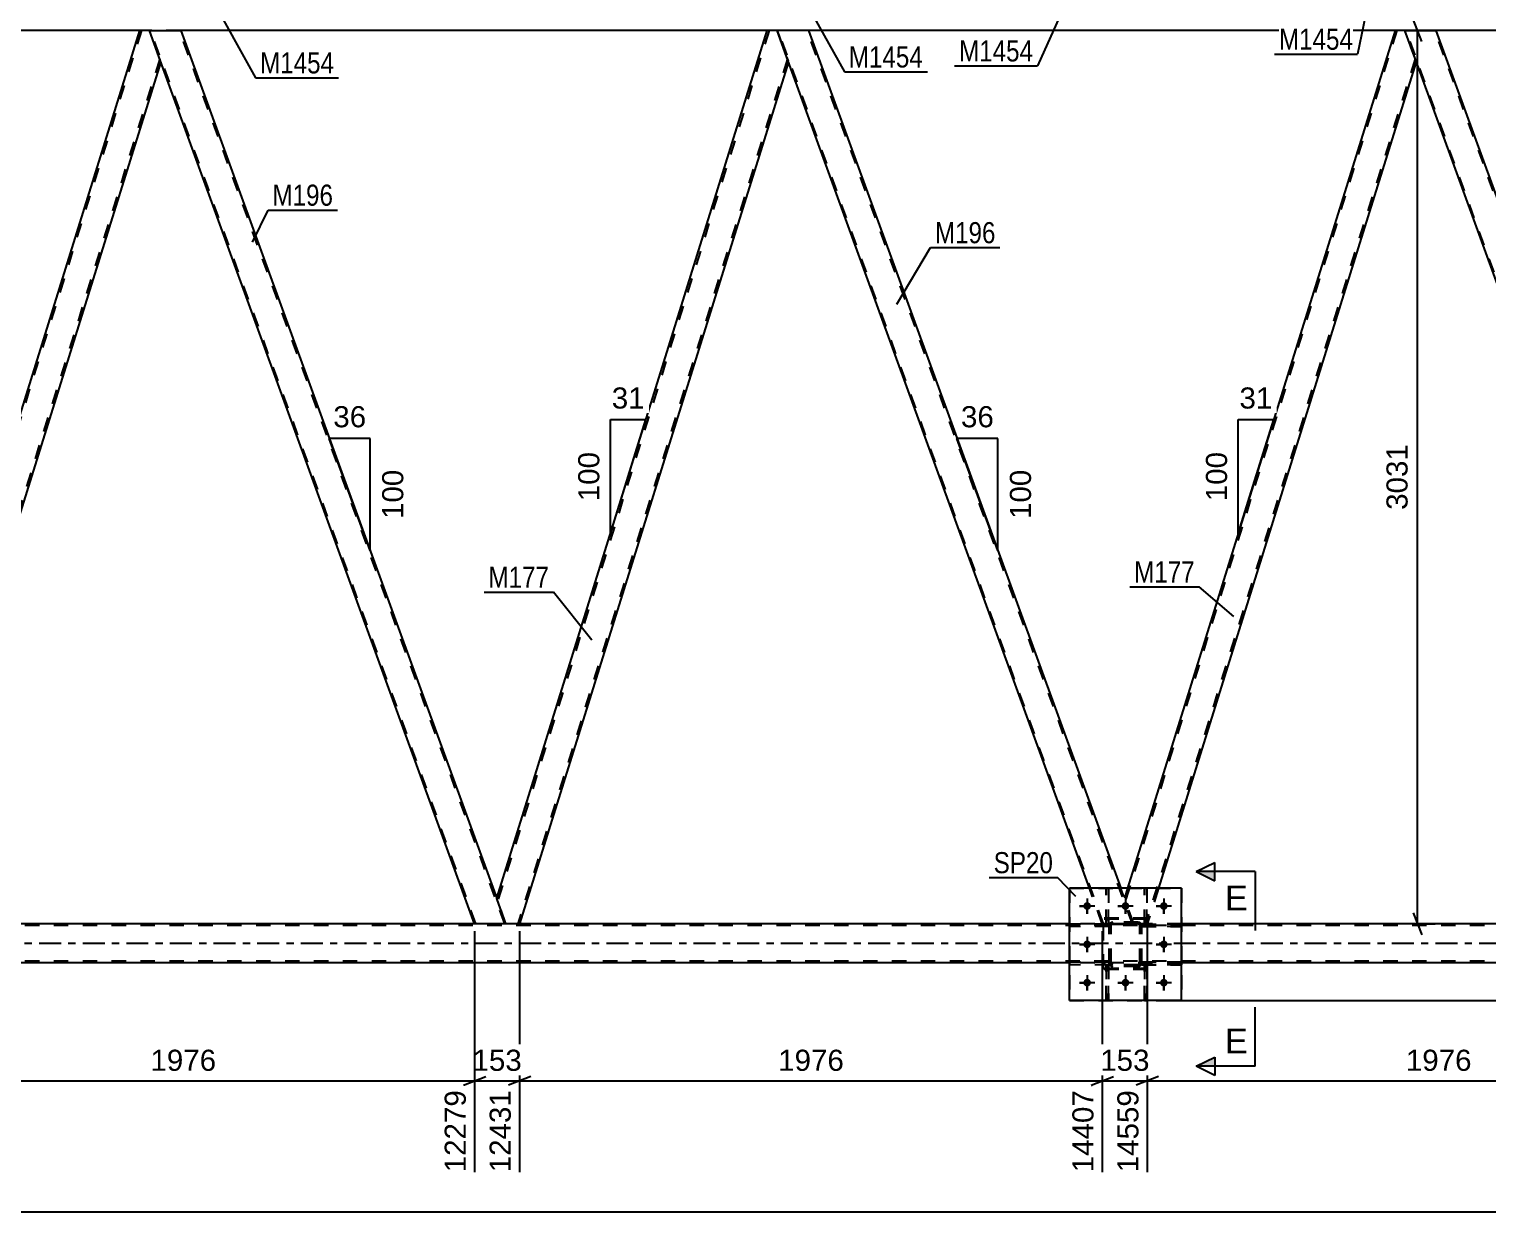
# Model space of a CAD drawing. Header units: millimetres. Extents: x 0 to 841, y 0 to 594.
# Drawn here: x 515.9 to 713.7, y 277.7 to 438.2 of the extents above; entities that cross this region are included whole.
import ezdxf

# ---------------------------------------------------------------- set-up
doc = ezdxf.new("R2010")
doc.units = ezdxf.units.MM
doc.linetypes.add('DXK_LINE_DOT2', pattern=[3.9198, 1.9599, -1.9599])
doc.linetypes.add('DXK_LINE_DOT3', pattern=[5.9187, 2.979, -0.9799, 0.9799, -0.9799])
doc.styles.add('Arial', font='ARIAL.TTF', dxfattribs={"height": 0.2})
doc.styles.add('Arial Narrow', font='ARIALN.TTF', dxfattribs={"height": 0.2})

# ---------------------------------------------------------------- blocks, each defined once
blk = doc.blocks.new('Part-814761036-3066 - 3064')
at = {"color": 7, "linetype": 'DXK_LINE_DOT2'}
for p, q in [((667.6, 317.42), (661.6, 317.42)), ((661.6, 310.62), (661.6, 317.42)), ((667.6, 310.62), (667.6, 317.42)), ((667.6, 310.62), (661.6, 310.62))]:
    blk.add_line(p, q, dxfattribs=at)
blk = doc.blocks.new('Part-814761036-3187 - 3064')
at = {"color": 7, "linetype": 'DXK_LINE_DOT2'}
for p, q in [((667.48, 311.26), (667.16, 311.26)), ((667.16, 311.26), (667.16, 306.42)), ((667.16, 310.66), (667.48, 310.66)), ((667.48, 306.42), (667.48, 311.26)), ((667.16, 306.42), (667.48, 306.42))]:
    blk.add_line(p, q, dxfattribs=at)
blk = doc.blocks.new('Bolt-814761036-3094 - 3064')
at = {"linetype": 'Continuous'}
for points in [[(659.92, 319.22, -1), (658.88, 319.22, -1)], [(665.12, 319.22, -1), (664.08, 319.22, -1)], [(670.32, 319.22, -1), (669.28, 319.22, -1)], [(659.92, 314.02, -1), (658.88, 314.02, -1)], [(670.32, 314.02, -1), (669.28, 314.02, -1)], [(659.92, 308.82, -1), (658.88, 308.82, -1)], [(665.12, 308.82, -1), (664.08, 308.82, -1)], [(670.32, 308.82, -1), (669.28, 308.82, -1)]]:
    blk.add_hatch(color=1, dxfattribs=at).paths.add_polyline_path(points)
at = {"color": 1, "linetype": 'Continuous'}
for p, q in [((660.44, 319.22), (658.36, 319.22)), ((659.4, 320.26), (659.4, 318.18)), ((665.64, 319.22), (663.56, 319.22)), ((664.6, 320.26), (664.6, 318.18)), ((670.84, 319.22), (668.76, 319.22)), ((669.8, 320.26), (669.8, 318.18)), ((659.4, 315.06), (659.4, 312.98)), ((669.8, 315.06), (669.8, 312.98)), ((660.44, 314.02), (658.36, 314.02)), ((670.84, 314.02), (668.76, 314.02)), ((660.44, 308.82), (658.36, 308.82)), ((659.4, 309.86), (659.4, 307.78)), ((665.64, 308.82), (663.56, 308.82)), ((664.6, 309.86), (664.6, 307.78)), ((670.84, 308.82), (668.76, 308.82)), ((669.8, 309.86), (669.8, 307.78))]:
    blk.add_line(p, q, dxfattribs=at)
blk = doc.blocks.new('Part-814761036-3095 - 3064')
at = {"color": 7, "linetype": 'DXK_LINE_DOT2'}
for p, q in [((662.4, 311.58), (657, 311.58)), ((657, 311.26), (657, 311.58)), ((662.4, 311.26), (657, 311.26)), ((661.8, 311.26), (661.8, 311.58)), ((662.4, 311.58), (662.4, 311.26))]:
    blk.add_line(p, q, dxfattribs=at)
blk = doc.blocks.new('Part-814761036-3115 - 3064')
at = {"color": 7, "linetype": 'DXK_LINE_DOT2'}
for p, q in [((772.08, 316.56), (85.19, 316.56)), ((672.2, 316.8), (657, 316.8)), ((772.08, 311.76), (85.19, 311.76)), ((672.2, 311.52), (657, 311.52))]:
    blk.add_line(p, q, dxfattribs=at)
at = {"color": 2, "linetype": 'Continuous'}
for p, q in [((657, 316.8), (501.93, 316.8)), ((772.08, 316.8), (672.2, 316.8)), ((657, 311.52), (501.93, 311.52)), ((772.08, 311.52), (672.2, 311.52))]:
    blk.add_line(p, q, dxfattribs=at)
at = {"color": 7, "linetype": 'DXK_LINE_DOT3'}
blk.add_line((85.19, 314.16), (772.08, 314.16), dxfattribs=at)
blk = doc.blocks.new('Part-814761036-3463 - 3064')
at = {"color": 7, "linetype": 'DXK_LINE_DOT2'}
for p, q in [((672.2, 316.78), (666.8, 316.78)), ((666.8, 316.78), (666.8, 316.46)), ((667.4, 316.46), (667.4, 316.78)), ((672.2, 316.46), (672.2, 316.78)), ((666.8, 316.46), (672.2, 316.46))]:
    blk.add_line(p, q, dxfattribs=at)
blk = doc.blocks.new('Part-814761036-3143 - 3064')
at = {"color": 7, "linetype": 'DXK_LINE_DOT2'}
for p, q in [((667.16, 306.42), (667.16, 311.26)), ((667.16, 311.26), (667.48, 311.26)), ((667.16, 310.66), (667.48, 310.66)), ((667.48, 311.26), (667.48, 306.42)), ((667.48, 306.42), (667.16, 306.42))]:
    blk.add_line(p, q, dxfattribs=at)
blk = doc.blocks.new('Part-814761036-3167 - 3064')
at = {"color": 7, "linetype": 'DXK_LINE_DOT2'}
for p, q in [((657, 321.62), (672.2, 321.62)), ((657, 321.62), (657, 306.42)), ((672.2, 321.62), (672.2, 306.42)), ((657, 306.42), (672.2, 306.42))]:
    blk.add_line(p, q, dxfattribs=at)
blk = doc.blocks.new('Bolt-814761036-3169 - 3064')
at = {"color": 1, "linetype": 'Continuous'}
for p, q in [((658.36, 319.22), (659.06, 319.22)), ((659.4, 320.26), (659.4, 319.57)), ((659.4, 318.18), (659.4, 318.87)), ((660.44, 319.22), (659.75, 319.22)), ((663.56, 319.22), (664.26, 319.22)), ((664.6, 320.26), (664.6, 319.57)), ((664.6, 318.18), (664.6, 318.87)), ((665.64, 319.22), (664.95, 319.22)), ((668.76, 319.22), (669.46, 319.22)), ((669.8, 320.26), (669.8, 319.57)), ((669.8, 318.18), (669.8, 318.87)), ((670.84, 319.22), (670.15, 319.22)), ((659.4, 315.06), (659.4, 314.37)), ((669.8, 315.06), (669.8, 314.37)), ((658.36, 314.02), (659.06, 314.02)), ((659.4, 312.98), (659.4, 313.67)), ((660.44, 314.02), (659.75, 314.02)), ((668.76, 314.02), (669.46, 314.02)), ((669.8, 312.98), (669.8, 313.67)), ((670.84, 314.02), (670.15, 314.02)), ((658.36, 308.82), (659.06, 308.82)), ((659.4, 309.86), (659.4, 309.17)), ((660.44, 308.82), (659.75, 308.82)), ((663.56, 308.82), (664.26, 308.82)), ((664.6, 309.86), (664.6, 309.17)), ((665.64, 308.82), (664.95, 308.82)), ((668.76, 308.82), (669.46, 308.82)), ((669.8, 309.86), (669.8, 309.17)), ((670.84, 308.82), (670.15, 308.82)), ((659.4, 307.78), (659.4, 308.47)), ((664.6, 307.78), (664.6, 308.47)), ((669.8, 307.78), (669.8, 308.47))]:
    blk.add_line(p, q, dxfattribs=at)
blk = doc.blocks.new('Part-814761036-3575 - 3064')
at = {"color": 7, "linetype": 'DXK_LINE_DOT2'}
for p, q in [((667.6, 317.55), (661.6, 317.55)), ((661.6, 310.75), (661.6, 317.55)), ((667.6, 310.75), (667.6, 317.55)), ((667.6, 310.75), (661.6, 310.75))]:
    blk.add_line(p, q, dxfattribs=at)
blk = doc.blocks.new('Part-814761036-3384 - 3064')
at = {"color": 7, "linetype": 'DXK_LINE_DOT2'}
for p, q in [((666.8, 311.26), (666.8, 311.58)), ((666.8, 311.58), (672.2, 311.58)), ((672.2, 311.26), (666.8, 311.26)), ((667.4, 311.26), (667.4, 311.58)), ((672.2, 311.58), (672.2, 311.26))]:
    blk.add_line(p, q, dxfattribs=at)
blk = doc.blocks.new('Part-814761036-3212 - 3064')
at = {"color": 7, "linetype": 'DXK_LINE_DOT2'}
for p, q in [((662.4, 316.54), (662.44, 316.72)), ((662.44, 316.72), (662.4, 316.54)), ((662.4, 311.5), (662.4, 316.54)), ((662.64, 316.54), (662.66, 316.63)), ((662.64, 311.5), (662.64, 316.54)), ((662.66, 316.63), (662.71, 316.71)), ((662.7, 316.98), (662.88, 317.02)), ((662.88, 317.02), (662.7, 316.98)), ((662.71, 316.71), (662.79, 316.76)), ((662.79, 316.76), (662.88, 316.78)), ((666.32, 317.02), (662.88, 317.02)), ((662.88, 316.78), (666.32, 316.78)), ((666.32, 317.02), (666.51, 316.98)), ((666.51, 316.98), (666.32, 317.02)), ((666.32, 316.78), (666.41, 316.76)), ((666.41, 316.76), (666.49, 316.71)), ((666.49, 316.71), (666.54, 316.63)), ((666.54, 316.63), (666.56, 316.54)), ((666.56, 311.5), (666.56, 316.54)), ((666.77, 316.72), (666.8, 316.54)), ((666.8, 316.54), (666.77, 316.72)), ((666.8, 311.5), (666.8, 316.54)), ((662.44, 311.31), (662.4, 311.5)), ((662.4, 311.5), (662.44, 311.31)), ((662.66, 311.41), (662.64, 311.5)), ((662.71, 311.33), (662.66, 311.41)), ((662.88, 311.02), (662.7, 311.06)), ((662.7, 311.06), (662.88, 311.02)), ((662.79, 311.28), (662.71, 311.33)), ((662.88, 311.26), (662.79, 311.28)), ((666.32, 311.26), (662.88, 311.26)), ((666.32, 311.02), (662.88, 311.02)), ((666.41, 311.28), (666.32, 311.26)), ((666.51, 311.06), (666.32, 311.02)), ((666.32, 311.02), (666.51, 311.06)), ((666.49, 311.33), (666.41, 311.28)), ((666.54, 311.41), (666.49, 311.33)), ((666.56, 311.5), (666.54, 311.41)), ((666.8, 311.5), (666.77, 311.31)), ((666.77, 311.31), (666.8, 311.5))]:
    blk.add_line(p, q, dxfattribs=at)
at = {"color": 7, "linetype": 'DXK_LINE_DOT3'}
blk.add_line((664.6, 314.02), (664.6, 314.02), dxfattribs=at)
at = {"color": 7, "linetype": 'DXK_LINE_DOT2'}
for centre, start, end in [((662.88, 316.54), 112.5, 157.5), ((662.88, 316.54), 112.5, 157.5), ((666.32, 316.54), 22.5, 67.5), ((666.32, 316.54), 22.5, 67.5), ((662.88, 311.5), 202.5, 247.5), ((662.88, 311.5), 202.5, 247.5), ((666.32, 311.5), 292.5, 337.5), ((666.32, 311.5), 292.5, 337.5)]:
    blk.add_arc(centre, 0.48, start, end, dxfattribs=at)
blk = doc.blocks.new('Part-814761036-3228 - 3064')
at = {"color": 2, "linetype": 'Continuous'}
for p, q in [((672.2, 321.62), (657, 321.62)), ((657, 306.42), (657, 321.62)), ((672.2, 306.42), (672.2, 321.62)), ((672.2, 306.42), (657, 306.42))]:
    blk.add_line(p, q, dxfattribs=at)
blk = doc.blocks.new('Part-814761036-3233 - 3064')
at = {"color": 2, "linetype": 'Continuous'}
for p, q in [((530.89, 438.02), (451.33, 438.02)), ((616.02, 438.02), (536.46, 438.02)), ((701.16, 438.02), (621.6, 438.02)), ((760.68, 438.02), (706.73, 438.02))]:
    blk.add_line(p, q, dxfattribs=at)
at = {"color": 7, "linetype": 'DXK_LINE_DOT2'}
for p, q in [((536.46, 438.02), (530.89, 438.02)), ((621.6, 438.02), (616.02, 438.02)), ((706.73, 438.02), (701.16, 438.02))]:
    blk.add_line(p, q, dxfattribs=at)
blk = doc.blocks.new('Part-814761036-3238 - 3064')
at = {"color": 7, "linetype": 'DXK_LINE_DOT2'}
for p, q in [((661.96, 316.78), (661.96, 321.62)), ((661.96, 321.62), (662.28, 321.62)), ((662.28, 321.62), (662.28, 316.78)), ((661.96, 317.38), (662.28, 317.38)), ((662.28, 316.78), (661.96, 316.78))]:
    blk.add_line(p, q, dxfattribs=at)
blk = doc.blocks.new('Part-814761036-3378 - 3064')
at = {"color": 7, "linetype": 'DXK_LINE_DOT2'}
for p, q in [((672.2, 311.58), (666.8, 311.58)), ((666.8, 311.58), (666.8, 311.26)), ((666.8, 311.26), (672.2, 311.26)), ((667.4, 311.26), (667.4, 311.58)), ((672.2, 311.26), (672.2, 311.58))]:
    blk.add_line(p, q, dxfattribs=at)
blk = doc.blocks.new('Part-814761036-3297 - 3064')
at = {"color": 7, "linetype": 'DXK_LINE_DOT2'}
for p, q in [((662.28, 311.26), (661.96, 311.26)), ((661.96, 311.26), (661.96, 306.42)), ((661.96, 310.66), (662.28, 310.66)), ((662.28, 306.42), (662.28, 311.26)), ((661.96, 306.42), (662.28, 306.42))]:
    blk.add_line(p, q, dxfattribs=at)
blk = doc.blocks.new('Part-814761036-3314 - 3064')
at = {"color": 7, "linetype": 'DXK_LINE_DOT2'}
for p, q in [((662.4, 311.58), (657, 311.58)), ((657, 311.58), (657, 311.26)), ((662.4, 311.26), (657, 311.26)), ((661.8, 311.26), (661.8, 311.58)), ((662.4, 311.26), (662.4, 311.58))]:
    blk.add_line(p, q, dxfattribs=at)
blk = doc.blocks.new('Part-814761036-3379 - 3064')
at = {"color": 7, "linetype": 'DXK_LINE_DOT2'}
for p, q in [((662.4, 316.78), (657, 316.78)), ((657, 316.78), (657, 316.46)), ((661.8, 316.46), (661.8, 316.78)), ((662.4, 316.46), (662.4, 316.78)), ((662.4, 316.46), (657, 316.46))]:
    blk.add_line(p, q, dxfattribs=at)
blk = doc.blocks.new('Part-814761036-3380 - 3064')
at = {"color": 2, "linetype": 'Continuous'}
for p, q in [((667.16, 321.62), (667.16, 321.62)), ((667.48, 321.62), (667.16, 321.62)), ((667.48, 321.62), (667.48, 321.62))]:
    blk.add_line(p, q, dxfattribs=at)
at = {"color": 7, "linetype": 'DXK_LINE_DOT2'}
for p, q in [((667.16, 316.78), (667.16, 321.62)), ((667.48, 316.78), (667.48, 321.62)), ((667.16, 317.38), (667.48, 317.38)), ((667.48, 316.78), (667.16, 316.78))]:
    blk.add_line(p, q, dxfattribs=at)
blk = doc.blocks.new('Part-814761036-3383 - 3064')
at = {"color": 7, "linetype": 'DXK_LINE_DOT2'}
for p, q in [((667.16, 316.78), (667.16, 321.62)), ((667.16, 321.62), (667.48, 321.62)), ((667.48, 321.62), (667.48, 316.78)), ((667.16, 317.38), (667.48, 317.38)), ((667.48, 316.78), (667.16, 316.78))]:
    blk.add_line(p, q, dxfattribs=at)
blk = doc.blocks.new('Part-814761036-3385 - 3064')
at = {"color": 7, "linetype": 'DXK_LINE_DOT2'}
for p, q in [((662.4, 316.78), (657, 316.78)), ((657, 316.46), (657, 316.78)), ((661.8, 316.46), (661.8, 316.78)), ((662.4, 316.78), (662.4, 316.46)), ((662.4, 316.46), (657, 316.46))]:
    blk.add_line(p, q, dxfattribs=at)
blk = doc.blocks.new('Part-814761036-3399 - 3064')
at = {"color": 2, "linetype": 'Continuous'}
for p, q in [((661.96, 321.62), (661.96, 321.62)), ((662.28, 321.62), (661.96, 321.62)), ((662.28, 321.62), (662.28, 321.62))]:
    blk.add_line(p, q, dxfattribs=at)
at = {"color": 7, "linetype": 'DXK_LINE_DOT2'}
for p, q in [((661.96, 316.78), (661.96, 321.62)), ((662.28, 316.78), (662.28, 321.62)), ((661.96, 317.38), (662.28, 317.38)), ((662.28, 316.78), (661.96, 316.78))]:
    blk.add_line(p, q, dxfattribs=at)
blk = doc.blocks.new('Part-814761036-3413 - 3064')
at = {"color": 7, "linetype": 'DXK_LINE_DOT2'}
for p, q in [((661.96, 306.42), (661.96, 311.26)), ((661.96, 311.26), (662.28, 311.26)), ((661.96, 310.66), (662.28, 310.66)), ((662.28, 311.26), (662.28, 306.42)), ((662.28, 306.42), (661.96, 306.42))]:
    blk.add_line(p, q, dxfattribs=at)
blk = doc.blocks.new('Part-814761036-3451 - 3064')
at = {"color": 2, "linetype": 'Continuous'}
for p, q in [((621.6, 438.02), (617.34, 438.02)), ((621.6, 438.02), (663.97, 321.62)), ((659.71, 321.62), (618.87, 433.82))]:
    blk.add_line(p, q, dxfattribs=at)
at = {"color": 7, "linetype": 'DXK_LINE_DOT2'}
for p, q in [((617.34, 438.02), (618.87, 433.82)), ((661.63, 316.8), (617.51, 438.02)), ((665.55, 316.8), (621.43, 438.02)), ((661.46, 316.8), (659.71, 321.62)), ((665.72, 316.8), (663.97, 321.62)), ((665.72, 316.8), (661.46, 316.8))]:
    blk.add_line(p, q, dxfattribs=at)
blk = doc.blocks.new('Part-814761036-3456 - 3064')
at = {"color": 7, "linetype": 'DXK_LINE_DOT2'}
for p, q in [((701.41, 438.02), (664.59, 319.9)), ((703.89, 434.14), (667.31, 316.8)), ((704.02, 433.77), (704.01, 433.82)), ((704.02, 433.77), (704.01, 433.82)), ((664.88, 321.62), (664.46, 320.27)), ((669.07, 321.62), (667.56, 316.8)), ((665.72, 316.8), (664.46, 320.27)), ((667.56, 316.8), (665.72, 316.8))]:
    blk.add_line(p, q, dxfattribs=at)
at = {"color": 2, "linetype": 'Continuous'}
for p, q in [((701.16, 438.02), (664.88, 321.62)), ((702.48, 438.02), (701.16, 438.02)), ((704.01, 433.82), (702.48, 438.02)), ((704.02, 433.77), (669.07, 321.62))]:
    blk.add_line(p, q, dxfattribs=at)
blk = doc.blocks.new('Part-814761036-3462 - 3064')
at = {"color": 7, "linetype": 'DXK_LINE_DOT2'}
for p, q in [((666.8, 316.46), (666.8, 316.78)), ((666.8, 316.78), (672.2, 316.78)), ((667.4, 316.46), (667.4, 316.78)), ((672.2, 316.78), (672.2, 316.46)), ((672.2, 316.46), (666.8, 316.46))]:
    blk.add_line(p, q, dxfattribs=at)
blk = doc.blocks.new('Part-814761036-3468 - 3064')
at = {"color": 2, "linetype": 'Continuous'}
for p, q in [((532.21, 438.02), (536.46, 438.02)), ((536.46, 438.02), (579.34, 320.22)), ((576.33, 316.8), (533.74, 433.82))]:
    blk.add_line(p, q, dxfattribs=at)
at = {"color": 7, "linetype": 'DXK_LINE_DOT2'}
for p, q in [((533.74, 433.82), (532.21, 438.02)), ((576.5, 316.8), (532.38, 438.02)), ((580.41, 316.8), (536.29, 438.02)), ((580.58, 316.8), (579.34, 320.22)), ((580.58, 316.8), (576.33, 316.8))]:
    blk.add_line(p, q, dxfattribs=at)
blk = doc.blocks.new('Part-814761036-3505 - 3064')
at = {"color": 7, "linetype": 'DXK_LINE_DOT2'}
for p, q in [((662.4, 316.54), (662.44, 316.72)), ((662.44, 316.72), (662.4, 316.54)), ((662.4, 311.5), (662.4, 316.54)), ((662.64, 316.54), (662.66, 316.63)), ((662.64, 311.5), (662.64, 316.54)), ((662.66, 316.63), (662.71, 316.71)), ((662.7, 316.98), (662.88, 317.02)), ((662.88, 317.02), (662.7, 316.98)), ((662.71, 316.71), (662.79, 316.76)), ((662.79, 316.76), (662.88, 316.78)), ((666.32, 317.02), (662.88, 317.02)), ((662.88, 316.78), (666.32, 316.78)), ((666.32, 317.02), (666.51, 316.98)), ((666.51, 316.98), (666.32, 317.02)), ((666.32, 316.78), (666.41, 316.76)), ((666.41, 316.76), (666.49, 316.71)), ((666.49, 316.71), (666.54, 316.63)), ((666.54, 316.63), (666.56, 316.54)), ((666.56, 311.5), (666.56, 316.54)), ((666.77, 316.72), (666.8, 316.54)), ((666.8, 316.54), (666.77, 316.72)), ((666.8, 311.5), (666.8, 316.54)), ((662.44, 311.31), (662.4, 311.5)), ((662.4, 311.5), (662.44, 311.31)), ((662.66, 311.41), (662.64, 311.5)), ((662.71, 311.33), (662.66, 311.41)), ((662.88, 311.02), (662.7, 311.06)), ((662.7, 311.06), (662.88, 311.02)), ((662.79, 311.28), (662.71, 311.33)), ((662.88, 311.26), (662.79, 311.28)), ((666.32, 311.26), (662.88, 311.26)), ((666.32, 311.02), (662.88, 311.02)), ((666.41, 311.28), (666.32, 311.26)), ((666.51, 311.06), (666.32, 311.02)), ((666.32, 311.02), (666.51, 311.06)), ((666.49, 311.33), (666.41, 311.28)), ((666.54, 311.41), (666.49, 311.33)), ((666.56, 311.5), (666.54, 311.41)), ((666.8, 311.5), (666.77, 311.31)), ((666.77, 311.31), (666.8, 311.5))]:
    blk.add_line(p, q, dxfattribs=at)
at = {"color": 7, "linetype": 'DXK_LINE_DOT3'}
blk.add_line((664.6, 314.02), (664.6, 314.02), dxfattribs=at)
at = {"color": 7, "linetype": 'DXK_LINE_DOT2'}
for centre, start, end in [((662.88, 316.54), 112.5, 157.5), ((662.88, 316.54), 112.5, 157.5), ((666.32, 316.54), 22.5, 67.5), ((666.32, 316.54), 22.5, 67.5), ((662.88, 311.5), 202.5, 247.5), ((662.88, 311.5), 202.5, 247.5), ((666.32, 311.5), 292.5, 337.5), ((666.32, 311.5), 292.5, 337.5)]:
    blk.add_arc(centre, 0.48, start, end, dxfattribs=at)
blk = doc.blocks.new('Part-814761036-3510 - 3064')
at = {"color": 2, "linetype": 'Continuous'}
for p, q in [((702.48, 438.02), (706.73, 438.02)), ((750.85, 316.8), (706.73, 438.02)), ((746.6, 316.8), (704.01, 433.82))]:
    blk.add_line(p, q, dxfattribs=at)
at = {"color": 7, "linetype": 'DXK_LINE_DOT2'}
for p, q in [((704.01, 433.82), (702.48, 438.02)), ((746.77, 316.8), (702.65, 438.02)), ((750.68, 316.8), (706.56, 438.02)), ((750.85, 316.8), (746.6, 316.8))]:
    blk.add_line(p, q, dxfattribs=at)
blk = doc.blocks.new('Part-814761036-3520 - 3064')
at = {"color": 7, "linetype": 'DXK_LINE_DOT2'}
for p, q in [((531.14, 438.02), (494.32, 319.9)), ((533.62, 434.14), (497.04, 316.8)), ((533.75, 433.77), (533.74, 433.82)), ((533.75, 433.77), (533.74, 433.82)), ((494.61, 321.62), (494.19, 320.27)), ((498.8, 321.62), (497.3, 316.8)), ((495.45, 316.8), (494.19, 320.27)), ((497.3, 316.8), (495.45, 316.8))]:
    blk.add_line(p, q, dxfattribs=at)
at = {"color": 2, "linetype": 'Continuous'}
for p, q in [((530.89, 438.02), (494.61, 321.62)), ((532.21, 438.02), (530.89, 438.02)), ((533.74, 433.82), (532.21, 438.02)), ((533.75, 433.77), (498.8, 321.62))]:
    blk.add_line(p, q, dxfattribs=at)
blk = doc.blocks.new('Part-814761036-3580 - 3064')
at = {"color": 2, "linetype": 'Continuous'}
for p, q in [((579.32, 320.27), (616.02, 438.02)), ((617.34, 438.02), (616.02, 438.02)), ((618.87, 433.82), (617.34, 438.02)), ((618.89, 433.77), (582.43, 316.8)), ((580.58, 316.8), (579.34, 320.22))]:
    blk.add_line(p, q, dxfattribs=at)
at = {"color": 7, "linetype": 'DXK_LINE_DOT2'}
for p, q in [((616.28, 438.02), (579.46, 319.9)), ((618.75, 434.14), (582.18, 316.8)), ((618.89, 433.77), (618.87, 433.82)), ((618.89, 433.77), (618.87, 433.82)), ((579.34, 320.22), (579.32, 320.27)), ((582.43, 316.8), (580.58, 316.8))]:
    blk.add_line(p, q, dxfattribs=at)
blk = doc.blocks.new('StraightDimension-814761036-4860 - 3064')
at = {"color": 7, "linetype": 'Continuous'}
for p, q in [((808, 456.12), (806.8, 459.12)), ((756.08, 457.62), (809.8, 457.62)), ((807.4, 306.42), (807.4, 457.62)), ((806.8, 307.92), (808, 304.92)), ((670.76, 306.42), (809.8, 306.42))]:
    blk.add_line(p, q, dxfattribs=at)
at = {"color": 0}
blk.add_wipeout([(806.65, 387.07), (802.45, 387.07), (802.45, 376.97), (806.65, 376.97)], dxfattribs=at)
at = {"color": 3, "style": 'Arial'}
blk.add_text('3780', height=2.865, rotation=90.0002, dxfattribs=at).set_placement((806.05, 377.57))
blk = doc.blocks.new('StraightDimension-814761036-10674 - 3064')
at = {"color": 7, "linetype": 'Continuous'}
for p, q in [((582.43, 315.8), (582.43, 283.1)), ((661.46, 315.8), (661.46, 283.1)), ((583.93, 296.11), (580.93, 294.91)), ((582.43, 295.51), (661.46, 295.51)), ((659.96, 294.91), (662.96, 296.11))]:
    blk.add_line(p, q, dxfattribs=at)
at = {"color": 0}
blk.add_wipeout([(626.99, 296.26), (626.99, 300.46), (616.9, 300.46), (616.9, 296.26)], dxfattribs=at)
at = {"color": 0, "linetype": 'Continuous'}
blk.add_wipeout([(660.86, 294.81), (656.66, 294.81), (656.66, 282.5), (660.86, 282.5)], dxfattribs=at)
at = {"color": 3, "style": 'Arial'}
blk.add_text('1976', height=2.865, dxfattribs=at).set_placement((617.5, 296.86))
at = {"color": 3, "linetype": 'Continuous', "style": 'Arial'}
blk.add_text('14407', height=2.865, rotation=90.0002, dxfattribs=at).set_placement((660.26, 283.1))
blk = doc.blocks.new('StraightDimension-814761036-10675 - 3064')
at = {"color": 7, "linetype": 'Continuous'}
for p, q in [((576.33, 315.8), (576.33, 283.1)), ((582.43, 315.8), (582.43, 283.1)), ((574.83, 294.91), (577.83, 296.11)), ((576.33, 295.51), (582.43, 295.51)), ((583.93, 296.11), (580.93, 294.91))]:
    blk.add_line(p, q, dxfattribs=at)
at = {"color": 0}
blk.add_wipeout([(583.31, 296.26), (583.31, 300.46), (575.44, 300.46), (575.44, 296.26)], dxfattribs=at)
at = {"color": 0, "linetype": 'Continuous'}
blk.add_wipeout([(581.83, 294.81), (577.63, 294.81), (577.63, 282.5), (581.83, 282.5)], dxfattribs=at)
at = {"color": 3, "style": 'Arial'}
blk.add_text('153', height=2.865, dxfattribs=at).set_placement((576.04, 296.86))
at = {"color": 3, "linetype": 'Continuous', "style": 'Arial'}
blk.add_text('12431', height=2.865, rotation=90.0002, dxfattribs=at).set_placement((581.23, 283.1))
blk = doc.blocks.new('AngleDimension-814761036-3810 - 3064')
at = {"color": 7, "linetype": 'Continuous'}
for p, q in [((679.88, 385.21), (684.7, 385.21)), ((679.88, 369.74), (684.7, 385.21)), ((679.88, 369.74), (679.88, 385.21)), ((681.2, 373.98), (684.7, 385.21))]:
    blk.add_line(p, q, dxfattribs=at)
at = {"color": 0}
for points in [[(685.11, 386.11), (685.11, 390.31), (679.46, 390.31), (679.46, 386.11)], [(678.98, 381.41), (674.78, 381.41), (674.78, 373.54), (678.98, 373.54)]]:
    blk.add_wipeout(points, dxfattribs=at)
at = {"color": 3, "style": 'Arial'}
blk.add_text('31', height=2.865, dxfattribs=at).set_placement((680.06, 386.71))
blk.add_text('100', height=2.865, rotation=90.0002, dxfattribs=at).set_placement((678.38, 374.14))
blk = doc.blocks.new('AngleDimension-814761036-3627 - 3064')
at = {"color": 7, "linetype": 'Continuous'}
for p, q in [((647.29, 382.67), (641.74, 382.67)), ((647.29, 367.45), (641.74, 382.67)), ((647.29, 367.45), (647.29, 382.67)), ((647.29, 367.45), (647.29, 367.45))]:
    blk.add_line(p, q, dxfattribs=at)
at = {"color": 0}
for points in [[(647.34, 383.57), (647.34, 387.77), (641.69, 387.77), (641.69, 383.57)], [(652.39, 379), (648.19, 379), (648.19, 371.13), (652.39, 371.13)]]:
    blk.add_wipeout(points, dxfattribs=at)
at = {"color": 3, "style": 'Arial'}
blk.add_text('36', height=2.865, dxfattribs=at).set_placement((642.29, 384.17))
blk.add_text('100', height=2.865, rotation=90.0002, dxfattribs=at).set_placement((651.79, 371.73))
blk = doc.blocks.new('AngleDimension-814761036-3638 - 3064')
at = {"color": 7, "linetype": 'Continuous'}
for p, q in [((562.15, 382.67), (556.61, 382.67)), ((562.15, 367.45), (556.61, 382.67)), ((562.15, 367.45), (562.15, 382.67)), ((562.15, 367.45), (562.15, 367.45))]:
    blk.add_line(p, q, dxfattribs=at)
at = {"color": 0}
for points in [[(562.2, 383.57), (562.2, 387.77), (556.56, 387.77), (556.56, 383.57)], [(567.25, 379), (563.05, 379), (563.05, 371.13), (567.25, 371.13)]]:
    blk.add_wipeout(points, dxfattribs=at)
at = {"color": 3, "style": 'Arial'}
blk.add_text('36', height=2.865, dxfattribs=at).set_placement((557.16, 384.17))
blk.add_text('100', height=2.865, rotation=90.0002, dxfattribs=at).set_placement((566.65, 371.73))
blk = doc.blocks.new('StraightDimension-814761036-3821 - 3064')
at = {"color": 7, "linetype": 'Continuous'}
for p, q in [((704.81, 436.52), (703.61, 439.52)), ((709.52, 438.02), (701.36, 438.02)), ((704.21, 316.8), (704.21, 438.02)), ((703.61, 318.3), (704.81, 315.3)), ((703.79, 316.8), (706.61, 316.8))]:
    blk.add_line(p, q, dxfattribs=at)
at = {"color": 0}
blk.add_wipeout([(703.46, 382.46), (699.26, 382.46), (699.26, 372.37), (703.46, 372.37)], dxfattribs=at)
at = {"color": 3, "style": 'Arial'}
blk.add_text('3031', height=2.865, rotation=90.0002, dxfattribs=at).set_placement((702.86, 372.97))
blk = doc.blocks.new('AngleDimension-814761036-3866 - 3064')
at = {"color": 7, "linetype": 'Continuous'}
for p, q in [((594.74, 385.21), (599.56, 385.21)), ((594.74, 369.74), (599.56, 385.21)), ((594.74, 369.74), (594.74, 385.21)), ((596.06, 373.98), (599.56, 385.21))]:
    blk.add_line(p, q, dxfattribs=at)
at = {"color": 0}
for points in [[(599.98, 386.11), (599.98, 390.31), (594.33, 390.31), (594.33, 386.11)], [(593.84, 381.41), (589.64, 381.41), (589.64, 373.54), (593.84, 373.54)]]:
    blk.add_wipeout(points, dxfattribs=at)
at = {"color": 3, "style": 'Arial'}
blk.add_text('31', height=2.865, dxfattribs=at).set_placement((594.93, 386.71))
blk.add_text('100', height=2.865, rotation=90.0002, dxfattribs=at).set_placement((593.24, 374.14))
blk = doc.blocks.new('StraightDimension-814761036-4639 - 3064')
at = {"color": 7, "linetype": 'Continuous'}
blk.add_line((38.97, 277.73), (782.94, 277.73), dxfattribs=at)
blk = doc.blocks.new('StraightDimension-814761036-10672 - 3064')
at = {"color": 7, "linetype": 'Continuous'}
for p, q in [((667.56, 315.8), (667.56, 283.1)), ((746.6, 315.8), (746.6, 283.1)), ((669.06, 296.11), (666.06, 294.91)), ((667.56, 295.51), (746.6, 295.51)), ((745.1, 294.91), (748.1, 296.11))]:
    blk.add_line(p, q, dxfattribs=at)
at = {"color": 0}
blk.add_wipeout([(712.13, 296.26), (712.13, 300.46), (702.03, 300.46), (702.03, 296.26)], dxfattribs=at)
at = {"color": 0, "linetype": 'Continuous'}
blk.add_wipeout([(746, 294.81), (741.8, 294.81), (741.8, 282.5), (746, 282.5)], dxfattribs=at)
at = {"color": 3, "style": 'Arial'}
blk.add_text('1976', height=2.865, dxfattribs=at).set_placement((702.63, 296.86))
at = {"color": 3, "linetype": 'Continuous', "style": 'Arial'}
blk.add_text('16535', height=2.865, rotation=90.0002, dxfattribs=at).set_placement((745.4, 283.1))
blk = doc.blocks.new('StraightDimension-814761036-10673 - 3064')
at = {"color": 7, "linetype": 'Continuous'}
for p, q in [((661.46, 315.8), (661.46, 283.1)), ((667.56, 315.8), (667.56, 283.1)), ((659.96, 294.91), (662.96, 296.11)), ((661.46, 295.51), (667.56, 295.51)), ((669.06, 296.11), (666.06, 294.91))]:
    blk.add_line(p, q, dxfattribs=at)
at = {"color": 0}
blk.add_wipeout([(668.45, 296.26), (668.45, 300.46), (660.58, 300.46), (660.58, 296.26)], dxfattribs=at)
at = {"color": 0, "linetype": 'Continuous'}
blk.add_wipeout([(666.96, 294.81), (662.76, 294.81), (662.76, 282.5), (666.96, 282.5)], dxfattribs=at)
at = {"color": 3, "style": 'Arial'}
blk.add_text('153', height=2.865, dxfattribs=at).set_placement((661.18, 296.86))
at = {"color": 3, "linetype": 'Continuous', "style": 'Arial'}
blk.add_text('14559', height=2.865, rotation=90.0002, dxfattribs=at).set_placement((666.36, 283.1))
blk = doc.blocks.new('StraightDimension-814761036-10676 - 3064')
at = {"color": 7, "linetype": 'Continuous'}
for p, q in [((497.3, 315.8), (497.3, 283.1)), ((576.33, 315.8), (576.33, 283.1)), ((498.8, 296.11), (495.8, 294.91)), ((497.3, 295.51), (576.33, 295.51)), ((574.83, 294.91), (577.83, 296.11))]:
    blk.add_line(p, q, dxfattribs=at)
at = {"color": 0}
blk.add_wipeout([(541.86, 296.26), (541.86, 300.46), (531.76, 300.46), (531.76, 296.26)], dxfattribs=at)
at = {"color": 0, "linetype": 'Continuous'}
blk.add_wipeout([(575.73, 294.81), (571.53, 294.81), (571.53, 282.5), (575.73, 282.5)], dxfattribs=at)
at = {"color": 3, "style": 'Arial'}
blk.add_text('1976', height=2.865, dxfattribs=at).set_placement((532.36, 296.86))
at = {"color": 3, "linetype": 'Continuous', "style": 'Arial'}
blk.add_text('12279', height=2.865, rotation=90.0002, dxfattribs=at).set_placement((575.13, 283.1))
blk = doc.blocks.new('Mark-814761036-3083 - 3064')
at = {"color": 0}
blk.add_wipeout([(652.08, 433.8), (652.08, 436.8), (642.03, 436.8), (642.03, 433.8)], dxfattribs=at)
blk.add_wipeout([(652.08, 433.8), (652.08, 436.8), (642.03, 436.8), (642.03, 433.8)], dxfattribs=at)
at = {"color": 30, "linetype": 'Continuous'}
for p in [(658.48, 446.19), (641.43, 433.2)]:
    blk.add_line(p, (652.68, 433.2), dxfattribs=at)
at = {"color": 3, "style": 'Arial Narrow'}
blk.add_text('M1454', height=2.863, dxfattribs=at).set_placement((642.03, 433.8))
blk = doc.blocks.new('Mark-814761036-3192 - 3064')
at = {"color": 0}
blk.add_wipeout([(695.48, 435.39), (695.48, 438.39), (685.42, 438.39), (685.42, 435.39)], dxfattribs=at)
blk.add_wipeout([(695.48, 435.39), (695.48, 438.39), (685.42, 438.39), (685.42, 435.39)], dxfattribs=at)
at = {"color": 30, "linetype": 'Continuous'}
for p in [(698.58, 446.83), (684.82, 434.79)]:
    blk.add_line(p, (696.08, 434.79), dxfattribs=at)
at = {"color": 3, "style": 'Arial Narrow'}
blk.add_text('M1454', height=2.863, dxfattribs=at).set_placement((685.42, 435.39))
blk = doc.blocks.new('Mark-814761036-3197 - 3064')
at = {"color": 0}
blk.add_wipeout([(557.28, 432.18), (557.28, 435.18), (547.23, 435.18), (547.23, 432.18)], dxfattribs=at)
blk.add_wipeout([(557.28, 432.18), (557.28, 435.18), (547.23, 435.18), (547.23, 432.18)], dxfattribs=at)
at = {"color": 30, "linetype": 'Continuous'}
for p, q in [((540.09, 443.32), (546.63, 431.58)), ((546.63, 431.58), (557.88, 431.58))]:
    blk.add_line(p, q, dxfattribs=at)
at = {"color": 3, "style": 'Arial Narrow'}
blk.add_text('M1454', height=2.863, dxfattribs=at).set_placement((547.23, 432.18))
blk = doc.blocks.new('Mark-814761036-3224 - 3064')
at = {"color": 0}
blk.add_wipeout([(654.77, 323.67), (654.77, 326.67), (646.73, 326.67), (646.73, 323.67)], dxfattribs=at)
blk.add_wipeout([(654.77, 323.67), (654.77, 326.67), (646.73, 326.67), (646.73, 323.67)], dxfattribs=at)
at = {"color": 30, "linetype": 'Continuous'}
for p in [(646.13, 323.07), (657.89, 320.5)]:
    blk.add_line(p, (655.37, 323.07), dxfattribs=at)
at = {"color": 3, "style": 'Arial Narrow'}
blk.add_text('SP20', height=2.863, dxfattribs=at).set_placement((646.73, 323.67))
blk = doc.blocks.new('Mark-814761036-3447 - 3064')
at = {"color": 0}
blk.add_wipeout([(646.98, 409.14), (646.98, 412.14), (638.76, 412.14), (638.76, 409.14)], dxfattribs=at)
blk.add_wipeout([(646.98, 409.14), (646.98, 412.14), (638.76, 412.14), (638.76, 409.14)], dxfattribs=at)
at = {"color": 30, "linetype": 'Continuous'}
for p, q in [((633.58, 400.87), (638.16, 408.54)), ((638.16, 408.54), (647.58, 408.54))]:
    blk.add_line(p, q, dxfattribs=at)
at = {"color": 3, "style": 'Arial Narrow'}
blk.add_text('M196', height=2.863, dxfattribs=at).set_placement((638.76, 409.14))
blk = doc.blocks.new('Mark-814761036-3452 - 3064')
at = {"color": 0}
blk.add_wipeout([(674.01, 363.11), (674.01, 366.11), (665.78, 366.11), (665.78, 363.11)], dxfattribs=at)
blk.add_wipeout([(674.01, 363.11), (674.01, 366.11), (665.78, 366.11), (665.78, 363.11)], dxfattribs=at)
at = {"color": 30, "linetype": 'Continuous'}
for p in [(665.18, 362.51), (679.28, 358.5)]:
    blk.add_line(p, (674.61, 362.51), dxfattribs=at)
at = {"color": 3, "style": 'Arial Narrow'}
blk.add_text('M177', height=2.863, dxfattribs=at).set_placement((665.78, 363.11))
blk = doc.blocks.new('Mark-814761036-3464 - 3064')
at = {"color": 0}
blk.add_wipeout([(557.14, 414.23), (557.14, 417.23), (548.91, 417.23), (548.91, 414.23)], dxfattribs=at)
blk.add_wipeout([(557.14, 414.23), (557.14, 417.23), (548.91, 417.23), (548.91, 414.23)], dxfattribs=at)
at = {"color": 30, "linetype": 'Continuous'}
for p, q in [((546.18, 409.3), (548.31, 413.63)), ((548.31, 413.63), (557.74, 413.63))]:
    blk.add_line(p, q, dxfattribs=at)
at = {"color": 3, "style": 'Arial Narrow'}
blk.add_text('M196', height=2.863, dxfattribs=at).set_placement((548.91, 414.23))
blk = doc.blocks.new('Mark-814761036-3547 - 3064')
at = {"color": 0}
blk.add_wipeout([(637.13, 432.98), (637.13, 435.98), (627.08, 435.98), (627.08, 432.98)], dxfattribs=at)
blk.add_wipeout([(637.13, 432.98), (637.13, 435.98), (627.08, 435.98), (627.08, 432.98)], dxfattribs=at)
at = {"color": 30, "linetype": 'Continuous'}
for p, q in [((620.25, 443.57), (626.48, 432.38)), ((626.48, 432.38), (637.73, 432.38))]:
    blk.add_line(p, q, dxfattribs=at)
at = {"color": 3, "style": 'Arial Narrow'}
blk.add_text('M1454', height=2.863, dxfattribs=at).set_placement((627.08, 432.98))
blk = doc.blocks.new('Mark-814761036-3576 - 3064')
at = {"color": 0}
blk.add_wipeout([(586.42, 362.39), (586.42, 365.39), (578.2, 365.39), (578.2, 362.39)], dxfattribs=at)
blk.add_wipeout([(586.42, 362.39), (586.42, 365.39), (578.2, 365.39), (578.2, 362.39)], dxfattribs=at)
at = {"color": 30, "linetype": 'Continuous'}
for p in [(577.6, 361.79), (592.23, 355.31)]:
    blk.add_line(p, (587.02, 361.79), dxfattribs=at)
at = {"color": 3, "style": 'Arial Narrow'}
blk.add_text('M177', height=2.863, dxfattribs=at).set_placement((578.2, 362.39))
blk = doc.blocks.new('SectionMark-814761036-12733 - 3064')
at = {"linetype": 'Continuous'}
for points in [[(676.7, 323.89), (676.7, 322.64), (674.2, 323.89)], [(676.7, 298.73), (676.7, 297.48), (674.2, 297.48)]]:
    blk.add_hatch(color=6, dxfattribs=at).paths.add_polyline_path(points)
at = {"color": 6, "linetype": 'Continuous'}
for p, q in [((674.2, 323.89), (676.7, 325.14)), ((676.7, 322.64), (676.7, 325.14)), ((682.2, 323.89), (674.2, 323.89)), ((674.2, 323.89), (676.7, 322.64)), ((682.2, 323.89), (682.2, 315.89)), ((682.2, 297.48), (682.2, 305.48)), ((674.2, 297.48), (676.7, 298.73)), ((682.2, 297.48), (674.2, 297.48)), ((676.7, 296.23), (674.2, 297.48)), ((676.7, 298.73), (676.7, 296.23))]:
    blk.add_line(p, q, dxfattribs=at)
at = {"color": 0, "linetype": 'Continuous'}
for points in [[(681.2, 318.64), (681.2, 322.14), (678.09, 322.14), (678.09, 318.64)], [(681.2, 299.23), (681.2, 302.73), (678.09, 302.73), (678.09, 299.23)]]:
    blk.add_wipeout(points, dxfattribs=at)
at = {"color": 3, "linetype": 'Continuous', "style": 'Arial'}
for p in [(678.09, 318.64), (678.09, 299.23)]:
    blk.add_text('E', height=3.34, dxfattribs=at).set_placement(p)

msp = doc.modelspace()

# ---------------------------------------------------------------- block references
for name in ['Part-814761036-3233 - 3064', 'Part-814761036-3520 - 3064', 'Part-814761036-3468 - 3064', 'Part-814761036-3580 - 3064', 'Part-814761036-3451 - 3064', 'Part-814761036-3456 - 3064', 'Part-814761036-3510 - 3064', 'Part-814761036-3167 - 3064', 'Part-814761036-3228 - 3064', 'Part-814761036-3238 - 3064', 'Part-814761036-3399 - 3064', 'Part-814761036-3380 - 3064', 'Part-814761036-3383 - 3064', 'Bolt-814761036-3094 - 3064', 'Bolt-814761036-3169 - 3064', 'Part-814761036-3115 - 3064', 'Part-814761036-3379 - 3064', 'Part-814761036-3385 - 3064', 'Part-814761036-3575 - 3064', 'Part-814761036-3066 - 3064', 'Part-814761036-3212 - 3064', 'Part-814761036-3505 - 3064', 'Part-814761036-3463 - 3064', 'Part-814761036-3462 - 3064', 'Part-814761036-3095 - 3064', 'Part-814761036-3314 - 3064', 'Part-814761036-3297 - 3064', 'Part-814761036-3413 - 3064', 'Part-814761036-3384 - 3064', 'Part-814761036-3378 - 3064', 'Part-814761036-3187 - 3064', 'Part-814761036-3143 - 3064']:
    msp.add_blockref(name, (0, 0))

# ---------------------------------------------------------------- next in the draw order: block references
for name in ['StraightDimension-814761036-4860 - 3064', 'AngleDimension-814761036-3866 - 3064', 'AngleDimension-814761036-3638 - 3064', 'AngleDimension-814761036-3627 - 3064', 'StraightDimension-814761036-10674 - 3064']:
    msp.add_blockref(name, (0, 0))

# ---------------------------------------------------------------- next in the draw order: block references
for name in ['StraightDimension-814761036-3821 - 3064', 'AngleDimension-814761036-3810 - 3064', 'StraightDimension-814761036-10675 - 3064']:
    msp.add_blockref(name, (0, 0))

# ---------------------------------------------------------------- next in the draw order: block references
for name in ['Mark-814761036-3192 - 3064', 'StraightDimension-814761036-4639 - 3064']:
    msp.add_blockref(name, (0, 0))

# ---------------------------------------------------------------- next in the draw order: block references
for name in ['Mark-814761036-3083 - 3064', 'Mark-814761036-3197 - 3064', 'Mark-814761036-3547 - 3064', 'Mark-814761036-3464 - 3064', 'Mark-814761036-3447 - 3064', 'Mark-814761036-3452 - 3064', 'Mark-814761036-3576 - 3064', 'Mark-814761036-3224 - 3064', 'StraightDimension-814761036-10676 - 3064', 'StraightDimension-814761036-10672 - 3064']:
    msp.add_blockref(name, (0, 0))

# ---------------------------------------------------------------- next in the draw order: block references
for name in ['SectionMark-814761036-12733 - 3064', 'StraightDimension-814761036-10673 - 3064']:
    msp.add_blockref(name, (0, 0))

doc.saveas('drawing.dxf')
